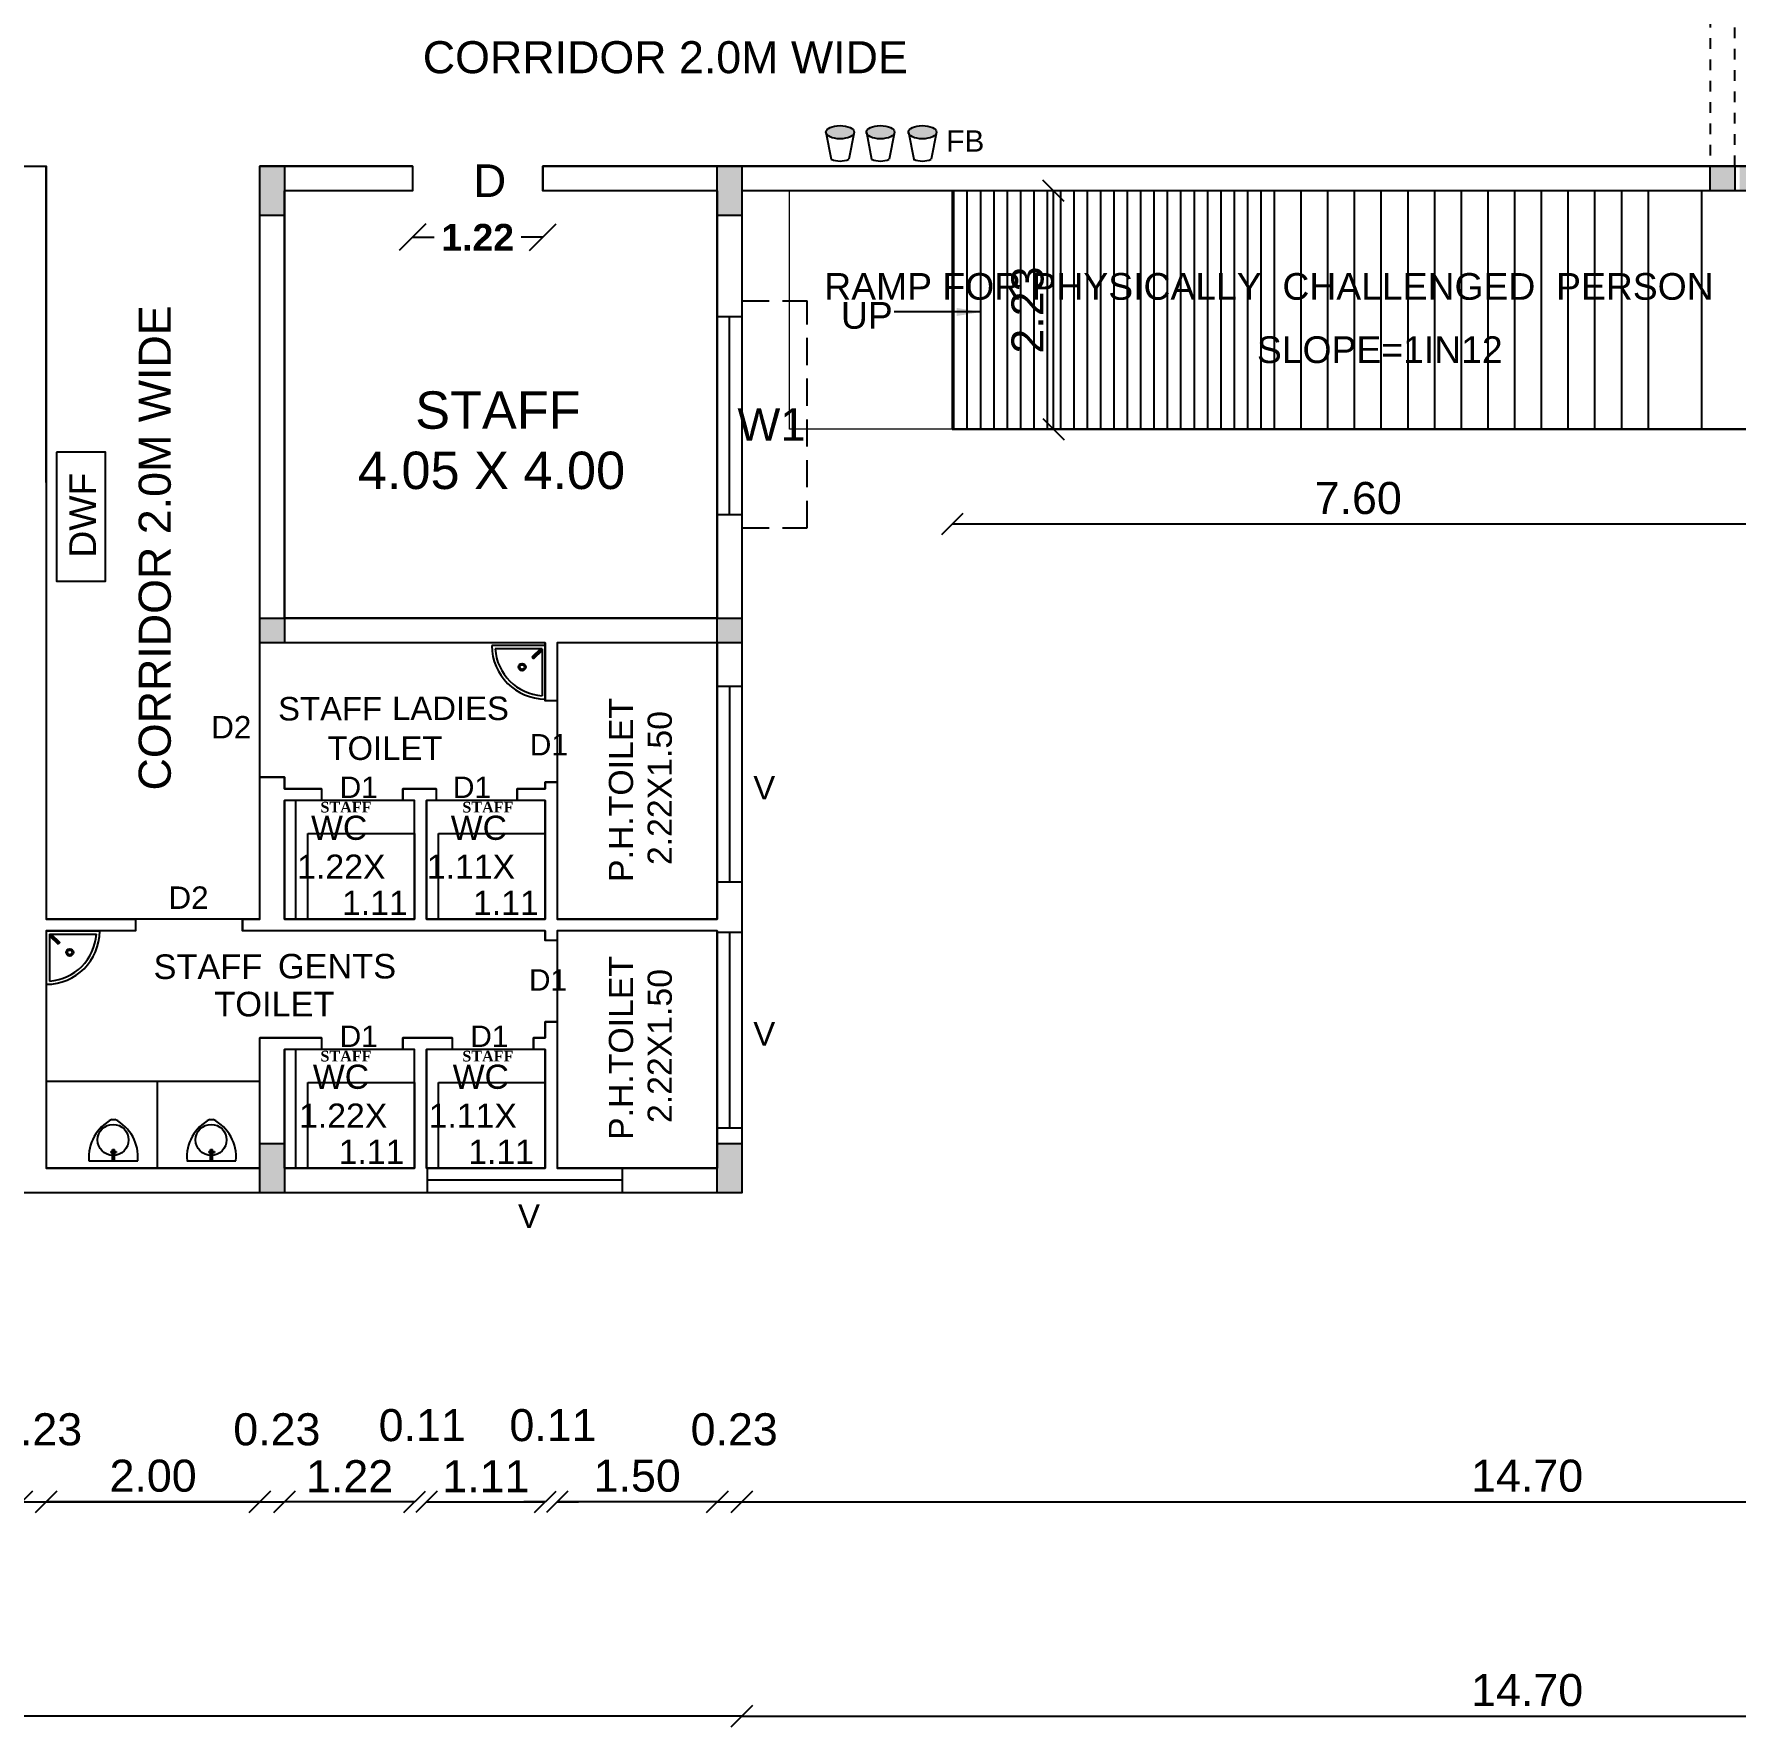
# Model space of a CAD drawing. Header units: metres. Extents: x -7227 to 737, y -45 to 4679.
# Drawn here: x 588.32 to 604.25, y -10.03 to 5.82 of the extents above; entities that cross this region are included whole.
import ezdxf

# ---------------------------------------------------------------- set-up
doc = ezdxf.new("R2010")
doc.units = ezdxf.units.M
doc.header["$LTSCALE"] = 0.2
doc.header["$MEASUREMENT"] = 0
doc.linetypes.add('DASHED2', pattern=[0.375, 0.25, -0.125])
doc.linetypes.add('HIDDEN', pattern=[9.525, 6.35, -3.175])
doc.layers.add('BLK_1_DA_RAMP_1', color=1, linetype='Continuous', lineweight=0)
doc.layers.add('line', color=7, linetype='Continuous', lineweight=25)
for name, color, linetype in [('BLK_1_FLR_0_BLT_UP_AREA', 26, 'Continuous'), ('BLK_1_FLR_0_CARPET_AREA', 10, 'Continuous'), ('BLK_1_FLR_0_DRINKING_WATER', 26, 'Continuous'), ('BLK_1_FLR_0_EXIT_WIDTH_DOOR', 1, 'Continuous'), ('BLK_1_FLR_0_SP_WC', 233, 'Continuous'), ('BLK_1_FLR_0_WASH', 1, 'Continuous'), ('BLK_1_FLR_0_WATER_CLOSET', 213, 'Continuous'), ('TOILET_VENTILATION', 6, 'Continuous')]:
    doc.layers.add(name, color=color, linetype=linetype)
doc.styles.add('ld', font='arial.ttf', dxfattribs={"height": 0.3})
doc.styles.get("Standard").update_dxf_attribs({"font": 'arial.ttf', "height": 0.3})
doc.styles.add('style 1', font='arialbd.ttf', dxfattribs={"height": 0.25})
doc.styles.add('style2', font='arial.ttf', dxfattribs={"height": 60})
doc.styles.add('style3', font='timesbd.ttf', dxfattribs={"height": 0.5})
doc.dimstyles.new('11', dxfattribs={"dimtxt": 0.25, "dimasz": 0.25, "dimexe": 0.18, "dimexo": 0.0625, "dimgap": 0.09, "dimtad": 0, "dimzin": 0, "dimdsep": 46, "dimtxsty": 'style 1', "dimblk": 'OBLIQUE', "dimcen": 0, "dimse1": 1, "dimse2": 1, "dimadec": 0, "dimazin": 0, "dimtfac": 1, "dimtdec": 4, "dimtofl": 0, "dimtmove": 0, "dimatfit": 3, "dimfxl": 0, "dimtolj": 1, "dimtzin": 0, "dimarcsym": 0})
doc.dimstyles.new('DCR', dxfattribs={"dimtxt": 0.3, "dimasz": 0.2, "dimexe": 0.025, "dimexo": 0, "dimgap": 0.09, "dimtad": 1, "dimzin": 0, "dimdsep": 46, "dimtxsty": 'Standard', "dimblk": 'OBLIQUE', "dimcen": 0.09, "dimadec": 0, "dimazin": 0, "dimtfac": 1, "dimtofl": 0, "dimtmove": 0, "dimatfit": 3, "dimfxl": 0, "dimtolj": 1, "dimtzin": 0, "dimarcsym": 0})
doc.dimstyles.get("Standard").update_dxf_attribs({"dimtxt": 0.3, "dimasz": 0.18, "dimexe": 0.18, "dimexo": 0.0625, "dimgap": 0.1, "dimtad": 0, "dimzin": 0, "dimdsep": 46, "dimtxsty": 'ld', "dimcen": 0.09, "dimse1": 1, "dimse2": 1, "dimclrd": 256, "dimclrt": 256, "dimadec": 0, "dimazin": 0, "dimtfac": 1, "dimtofl": 0, "dimtmove": 0, "dimatfit": 3, "dimfxl": 0, "dimtolj": 1, "dimtzin": 0, "dimlwd": -1, "dimarcsym": 0})

# ---------------------------------------------------------------- blocks, each defined once
blk = doc.blocks.new('_OBLIQUE')
at = {"layer": 'line', "color": 0, "linetype": 'ByBlock', "lineweight": -2}
blk.add_line((-0.5, -0.5), (0.5, 0.5), dxfattribs=at)
blk = doc.blocks.new('*D218')
at = {"color": 0, "lineweight": -2}
blk.add_line((594.946, -9.926), (577.616, -9.926), dxfattribs=at)
at = {"layer": 'Defpoints', "color": 0}
for p in [(577.616, -5.027), (594.946, -5.027), (577.616, -9.926)]:
    blk.add_point(p, dxfattribs=at)
at = {"color": 0, "lineweight": -2, "xscale": 0.2, "yscale": 0.2, "zscale": 0.2, "rotation": 180}
blk.add_blockref('_OBLIQUE', (577.616, -9.926), dxfattribs=at)
at = {"color": 0, "lineweight": -2, "xscale": 0.2, "yscale": 0.2, "zscale": 0.2}
blk.add_blockref('_OBLIQUE', (594.946, -9.926), dxfattribs=at)
at = {"color": 0, "insert": (586.281, -9.683), "char_height": 0.3, "attachment_point": 5}
blk.add_mtext('\\A1;17.33', dxfattribs=at)
blk = doc.blocks.new('*D121')
at = {"color": 0, "lineweight": -2}
blk.add_line((594.946, -9.926), (609.646, -9.926), dxfattribs=at)
at = {"layer": 'Defpoints', "color": 0}
for p in [(594.946, -5.027), (609.646, -5.027), (609.646, -9.926)]:
    blk.add_point(p, dxfattribs=at)
at = {"color": 0, "lineweight": -2, "xscale": 0.2, "yscale": 0.2, "zscale": 0.2, "rotation": 180}
blk.add_blockref('_OBLIQUE', (594.946, -9.926), dxfattribs=at)
at = {"color": 0, "lineweight": -2, "xscale": 0.2, "yscale": 0.2, "zscale": 0.2}
blk.add_blockref('_OBLIQUE', (609.646, -9.926), dxfattribs=at)
at = {"color": 0, "insert": (602.296, -9.683), "char_height": 0.3, "attachment_point": 5}
blk.add_mtext('\\A1;14.70', dxfattribs=at)
blk = doc.blocks.new('*D225')
at = {"color": 0, "lineweight": -2}
blk.add_line((588.435, -7.921), (590.435, -7.921), dxfattribs=at)
at = {"layer": 'Defpoints', "color": 0}
for p in [(588.435, -5.027), (590.435, -5.027), (590.435, -7.921)]:
    blk.add_point(p, dxfattribs=at)
at = {"color": 0, "lineweight": -2, "xscale": 0.2, "yscale": 0.2, "zscale": 0.2, "rotation": 180}
blk.add_blockref('_OBLIQUE', (588.435, -7.921), dxfattribs=at)
at = {"color": 0, "lineweight": -2, "xscale": 0.2, "yscale": 0.2, "zscale": 0.2}
blk.add_blockref('_OBLIQUE', (590.435, -7.921), dxfattribs=at)
at = {"color": 0, "insert": (589.435, -7.677), "char_height": 0.3, "attachment_point": 5}
blk.add_mtext('\\A1;2.00', dxfattribs=at)
blk = doc.blocks.new('*D145')
at = {"color": 0, "lineweight": -2}
blk.add_line((594.946, -7.921), (609.646, -7.921), dxfattribs=at)
at = {"layer": 'Defpoints', "color": 0}
for p in [(594.946, -5.027), (609.646, -5.027), (609.646, -7.921)]:
    blk.add_point(p, dxfattribs=at)
at = {"color": 0, "lineweight": -2, "xscale": 0.2, "yscale": 0.2, "zscale": 0.2, "rotation": 180}
blk.add_blockref('_OBLIQUE', (594.946, -7.921), dxfattribs=at)
at = {"color": 0, "lineweight": -2, "xscale": 0.2, "yscale": 0.2, "zscale": 0.2}
blk.add_blockref('_OBLIQUE', (609.646, -7.921), dxfattribs=at)
at = {"color": 0, "insert": (602.296, -7.677), "char_height": 0.3, "attachment_point": 5}
blk.add_mtext('\\A1;14.70', dxfattribs=at)
blk = doc.blocks.new('*D150')
at = {"color": 0, "lineweight": -2}
blk.add_line((588.205, -7.921), (588.435, -7.921), dxfattribs=at)
at = {"layer": 'Defpoints', "color": 0}
for p in [(588.205, -4.797), (588.435, -4.797), (588.435, -7.921)]:
    blk.add_point(p, dxfattribs=at)
at = {"color": 0, "lineweight": -2, "xscale": 0.2, "yscale": 0.2, "zscale": 0.2, "rotation": 180}
blk.add_blockref('_OBLIQUE', (588.205, -7.921), dxfattribs=at)
at = {"color": 0, "lineweight": -2, "xscale": 0.2, "yscale": 0.2, "zscale": 0.2}
blk.add_blockref('_OBLIQUE', (588.435, -7.921), dxfattribs=at)
at = {"color": 0, "insert": (588.363, -7.243), "char_height": 0.3, "attachment_point": 5}
blk.add_mtext('\\A1;0.23', dxfattribs=at)
blk = doc.blocks.new('*D151')
at = {"color": 0, "lineweight": -2}
blk.add_line((590.435, -7.921), (590.665, -7.921), dxfattribs=at)
at = {"layer": 'Defpoints', "color": 0}
for p in [(590.435, -4.797), (590.665, -4.797), (590.665, -7.921)]:
    blk.add_point(p, dxfattribs=at)
at = {"color": 0, "lineweight": -2, "xscale": 0.2, "yscale": 0.2, "zscale": 0.2, "rotation": 180}
blk.add_blockref('_OBLIQUE', (590.435, -7.921), dxfattribs=at)
at = {"color": 0, "lineweight": -2, "xscale": 0.2, "yscale": 0.2, "zscale": 0.2}
blk.add_blockref('_OBLIQUE', (590.665, -7.921), dxfattribs=at)
at = {"color": 0, "insert": (590.593, -7.243), "char_height": 0.3, "attachment_point": 5}
blk.add_mtext('\\A1;0.23', dxfattribs=at)
blk = doc.blocks.new('*D152')
at = {"color": 0, "lineweight": -2}
blk.add_line((594.716, -7.921), (594.946, -7.921), dxfattribs=at)
at = {"layer": 'Defpoints', "color": 0}
for p in [(594.716, -4.797), (594.946, -4.797), (594.946, -7.921)]:
    blk.add_point(p, dxfattribs=at)
at = {"color": 0, "lineweight": -2, "xscale": 0.2, "yscale": 0.2, "zscale": 0.2, "rotation": 180}
blk.add_blockref('_OBLIQUE', (594.716, -7.921), dxfattribs=at)
at = {"color": 0, "lineweight": -2, "xscale": 0.2, "yscale": 0.2, "zscale": 0.2}
blk.add_blockref('_OBLIQUE', (594.946, -7.921), dxfattribs=at)
at = {"color": 0, "insert": (594.874, -7.243), "char_height": 0.3, "attachment_point": 5}
blk.add_mtext('\\A1;0.23', dxfattribs=at)
blk = doc.blocks.new('*D163')
at = {"color": 0, "lineweight": -2}
blk.add_line((591.993, -7.921), (593.106, -7.921), dxfattribs=at)
at = {"layer": 'Defpoints', "color": 0}
for p in [(591.993, -4.797), (593.106, -4.797), (593.106, -7.921)]:
    blk.add_point(p, dxfattribs=at)
at = {"color": 0, "lineweight": -2, "xscale": 0.2, "yscale": 0.2, "zscale": 0.2, "rotation": 180}
blk.add_blockref('_OBLIQUE', (591.993, -7.921), dxfattribs=at)
at = {"color": 0, "lineweight": -2, "xscale": 0.2, "yscale": 0.2, "zscale": 0.2}
blk.add_blockref('_OBLIQUE', (593.106, -7.921), dxfattribs=at)
at = {"color": 0, "insert": (592.55, -7.68), "char_height": 0.3, "attachment_point": 5}
blk.add_mtext('\\A1;1.11', dxfattribs=at)
blk = doc.blocks.new('*D176')
at = {"color": 0, "lineweight": -2}
blk.add_line((590.435, -7.921), (588.435, -7.921), dxfattribs=at)
at = {"layer": 'Defpoints', "color": 0}
for p in [(588.435, -4.797), (590.435, -4.797), (588.435, -7.921)]:
    blk.add_point(p, dxfattribs=at)
at = {"color": 0, "lineweight": -2, "xscale": 0.2, "yscale": 0.2, "zscale": 0.2, "rotation": 180}
blk.add_blockref('_OBLIQUE', (588.435, -7.921), dxfattribs=at)
at = {"color": 0, "lineweight": -2, "xscale": 0.2, "yscale": 0.2, "zscale": 0.2}
blk.add_blockref('_OBLIQUE', (590.435, -7.921), dxfattribs=at)
at = {"color": 0, "insert": (589.435, -7.677), "char_height": 0.3, "attachment_point": 5}
blk.add_mtext('\\A1;2.00', dxfattribs=at)
blk = doc.blocks.new('*D177')
at = {"color": 0, "lineweight": -2}
for p, q in [((593.106, -7.921), (592.906, -7.921)), ((593.216, -7.921), (593.416, -7.921))]:
    blk.add_line(p, q, dxfattribs=at)
at = {"layer": 'Defpoints', "color": 0}
for p in [(593.106, -7.921), (593.106, -9.546), (593.216, -9.546)]:
    blk.add_point(p, dxfattribs=at)
at = {"color": 0, "lineweight": -2, "xscale": 0.2, "yscale": 0.2, "zscale": 0.2}
blk.add_blockref('_OBLIQUE', (593.106, -7.921), dxfattribs=at)
at = {"color": 0, "lineweight": -2, "xscale": 0.2, "yscale": 0.2, "zscale": 0.2, "rotation": 180}
blk.add_blockref('_OBLIQUE', (593.216, -7.921), dxfattribs=at)
at = {"color": 0, "insert": (593.178, -7.204), "char_height": 0.3, "attachment_point": 5}
blk.add_mtext('\\A1;0.11', dxfattribs=at)
blk = doc.blocks.new('*D181')
at = {"color": 0, "lineweight": -2}
blk.add_line((597.864, 2.118), (597.864, 4.348), dxfattribs=at)
at = {"layer": 'Defpoints', "color": 0}
for p in [(596.915, 4.348), (597.864, 4.348), (596.915, 2.118)]:
    blk.add_point(p, dxfattribs=at)
at = {"color": 0, "lineweight": -2, "xscale": 0.2, "yscale": 0.2, "zscale": 0.2}
for p, rotation in [((597.864, 4.348), 90), ((597.864, 2.118), 270)]:
    blk.add_blockref('_OBLIQUE', p, dxfattribs=dict(at, rotation=rotation))
at = {"color": 0, "insert": (597.621, 3.233), "char_height": 0.3, "attachment_point": 5, "rotation": 90}
blk.add_mtext('\\A1;2.23', dxfattribs=at)
blk = doc.blocks.new('*D182')
at = {"color": 0, "lineweight": -2}
blk.add_line((604.515, 1.229), (596.915, 1.229), dxfattribs=at)
at = {"layer": 'Defpoints', "color": 0}
for p in [(596.915, 2.118), (604.515, 2.118), (596.915, 1.229)]:
    blk.add_point(p, dxfattribs=at)
at = {"color": 0, "lineweight": -2, "xscale": 0.2, "yscale": 0.2, "zscale": 0.2, "rotation": 180}
blk.add_blockref('_OBLIQUE', (596.915, 1.229), dxfattribs=at)
at = {"color": 0, "lineweight": -2, "xscale": 0.2, "yscale": 0.2, "zscale": 0.2}
blk.add_blockref('_OBLIQUE', (604.515, 1.229), dxfattribs=at)
at = {"color": 0, "insert": (600.715, 1.472), "char_height": 0.3, "attachment_point": 5}
blk.add_mtext('\\A1;7.60', dxfattribs=at)
blk = doc.blocks.new('*D184')
at = {"color": 0, "lineweight": -2}
blk.add_line((594.716, -7.921), (593.216, -7.921), dxfattribs=at)
at = {"layer": 'Defpoints', "color": 0}
for p in [(593.216, -4.797), (594.716, -4.797), (593.216, -7.921)]:
    blk.add_point(p, dxfattribs=at)
at = {"color": 0, "lineweight": -2, "xscale": 0.2, "yscale": 0.2, "zscale": 0.2, "rotation": 180}
blk.add_blockref('_OBLIQUE', (593.216, -7.921), dxfattribs=at)
at = {"color": 0, "lineweight": -2, "xscale": 0.2, "yscale": 0.2, "zscale": 0.2}
blk.add_blockref('_OBLIQUE', (594.716, -7.921), dxfattribs=at)
at = {"color": 0, "insert": (593.966, -7.677), "char_height": 0.3, "attachment_point": 5}
blk.add_mtext('\\A1;1.50', dxfattribs=at)
blk = doc.blocks.new('*D185')
at = {"color": 0, "lineweight": -2}
blk.add_line((591.883, -7.921), (590.665, -7.921), dxfattribs=at)
at = {"layer": 'Defpoints', "color": 0}
for p in [(590.665, -4.797), (591.883, -4.797), (590.665, -7.921)]:
    blk.add_point(p, dxfattribs=at)
at = {"color": 0, "lineweight": -2, "xscale": 0.2, "yscale": 0.2, "zscale": 0.2, "rotation": 180}
blk.add_blockref('_OBLIQUE', (590.665, -7.921), dxfattribs=at)
at = {"color": 0, "lineweight": -2, "xscale": 0.2, "yscale": 0.2, "zscale": 0.2}
blk.add_blockref('_OBLIQUE', (591.883, -7.921), dxfattribs=at)
at = {"color": 0, "insert": (591.274, -7.68), "char_height": 0.3, "attachment_point": 5}
blk.add_mtext('\\A1;1.22', dxfattribs=at)
blk = doc.blocks.new('*D61')
at = {"color": 0, "lineweight": -2}
for p, q in [((591.883, -7.921), (591.683, -7.921)), ((591.993, -7.921), (592.193, -7.921))]:
    blk.add_line(p, q, dxfattribs=at)
at = {"layer": 'Defpoints', "color": 0}
for p in [(591.883, -7.921), (591.883, -9.546), (591.993, -9.546)]:
    blk.add_point(p, dxfattribs=at)
at = {"color": 0, "lineweight": -2, "xscale": 0.2, "yscale": 0.2, "zscale": 0.2}
blk.add_blockref('_OBLIQUE', (591.883, -7.921), dxfattribs=at)
at = {"color": 0, "lineweight": -2, "xscale": 0.2, "yscale": 0.2, "zscale": 0.2, "rotation": 180}
blk.add_blockref('_OBLIQUE', (591.993, -7.921), dxfattribs=at)
at = {"color": 0, "insert": (591.954, -7.204), "char_height": 0.3, "attachment_point": 5}
blk.add_mtext('\\A1;0.11', dxfattribs=at)
blk = doc.blocks.new('*D313')
at = {"layer": 'BLK_1_FLR_0_EXIT_WIDTH_DOOR', "color": 2, "lineweight": -2}
for p, q in [((591.863, 3.914), (592.066, 3.914)), ((593.083, 3.914), (592.881, 3.914))]:
    blk.add_line(p, q, dxfattribs=at)
at = {"layer": 'Defpoints', "color": 0}
for p in [(591.863, 4.348), (593.083, 4.348), (593.083, 3.914)]:
    blk.add_point(p, dxfattribs=at)
at = {"layer": 'BLK_1_FLR_0_EXIT_WIDTH_DOOR', "color": 2, "lineweight": -2, "xscale": 0.25, "yscale": 0.25, "zscale": 0.25, "rotation": 180}
blk.add_blockref('_OBLIQUE', (591.863, 3.914), dxfattribs=at)
at = {"layer": 'BLK_1_FLR_0_EXIT_WIDTH_DOOR', "color": 2, "lineweight": -2, "xscale": 0.25, "yscale": 0.25, "zscale": 0.25}
blk.add_blockref('_OBLIQUE', (593.083, 3.914), dxfattribs=at)
at = {"layer": 'BLK_1_FLR_0_EXIT_WIDTH_DOOR', "color": 2, "lineweight": 20, "insert": (592.473, 3.914), "char_height": 0.25, "attachment_point": 5, "style": 'style 1'}
blk.add_mtext('\\A1;1.22', dxfattribs=at)

msp = doc.modelspace()

# ---------------------------------------------------------------- hatches: boundary and pattern name
h = msp.add_hatch(color=256)
h.dxf.hatch_style = 1
h.paths.add_polyline_path([(577.846, 14.665), (577.616, 14.665), (577.616, 14.205), (577.846, 14.205)])
h.paths.add_polyline_path([(585.576, 14.665), (585.346, 14.665), (585.346, 14.205), (585.576, 14.205)])
h.paths.add_polyline_path([(577.846, 7.038), (577.616, 7.038), (577.616, 6.578), (577.846, 6.578)])
h.paths.add_polyline_path([(585.346, 6.578), (585.576, 6.578), (585.576, 7.038), (585.346, 7.038)])
h.paths.add_polyline_path([(594.716, 14.205), (594.946, 14.205), (594.946, 14.665), (594.716, 14.665)])
h.paths.add_polyline_path([(594.946, 7.038), (594.716, 7.038), (594.716, 6.578), (594.946, 6.578)])
h.paths.add_polyline_path([(604.24, 14.665), (604.01, 14.665), (604.01, 14.205), (604.24, 14.205)])
h.paths.add_polyline_path([(604.515, 14.665), (604.285, 14.665), (604.285, 14.205), (604.515, 14.205)])
h.paths.add_polyline_path([(604.285, 6.578), (604.515, 6.578), (604.515, 7.038), (604.285, 7.038)])
h.paths.add_polyline_path([(604.01, 6.578), (604.24, 6.578), (604.24, 7.038), (604.01, 7.038)])
h.paths.add_polyline_path([(609.876, 14.665), (609.646, 14.665), (609.646, 14.205), (609.876, 14.205)])
h.paths.add_polyline_path([(609.876, 7.038), (609.646, 7.038), (609.646, 6.578), (609.876, 6.578)])
h.paths.add_polyline_path([(614.491, 7.038), (614.261, 7.038), (614.261, 6.578), (614.491, 6.578)])
h.paths.add_polyline_path([(614.491, 14.665), (614.261, 14.665), (614.261, 14.205), (614.491, 14.205)])
h.paths.add_polyline_path([(618.876, 14.205), (619.106, 14.205), (619.106, 14.665), (618.876, 14.665)])
h.paths.add_polyline_path([(618.876, 6.578), (619.106, 6.578), (619.106, 7.038), (618.876, 7.038)])
h.paths.add_polyline_path([(628.106, 6.578), (628.336, 6.578), (628.336, 7.038), (628.106, 7.038)])
h.paths.add_polyline_path([(623.491, 6.578), (623.721, 6.578), (623.721, 7.038), (623.491, 7.038)])
h.paths.add_polyline_path([(628.336, 14.665), (628.106, 14.665), (628.106, 14.205), (628.336, 14.205)])
h.paths.add_polyline_path([(623.721, 14.665), (623.491, 14.665), (623.491, 14.205), (623.721, 14.205)])
h.paths.add_polyline_path([(628.106, 4.118), (628.336, 4.118), (628.336, 4.578), (628.106, 4.578)])
h.paths.add_polyline_path([(619.106, -4.567), (618.876, -4.567), (618.876, -5.027), (619.106, -5.027)])
h.paths.add_polyline_path([(619.106, 4.578), (618.876, 4.578), (618.876, 4.118), (619.106, 4.118)])
h.paths.add_polyline_path([(609.876, 4.578), (609.646, 4.578), (609.646, 4.118), (609.876, 4.118)])
h.paths.add_polyline_path([(609.876, -4.567), (609.646, -4.567), (609.646, -5.027), (609.876, -5.027)])
h.paths.add_polyline_path([(594.716, 4.118), (594.946, 4.118), (594.946, 4.578), (594.716, 4.578)])
h.paths.add_polyline_path([(594.716, -5.027), (594.946, -5.027), (594.946, -4.567), (594.716, -4.567)])
h.paths.add_polyline_path([(585.576, -4.567), (585.346, -4.567), (585.346, -5.027), (585.576, -5.027)])
h.paths.add_polyline_path([(585.346, 4.118), (585.576, 4.118), (585.576, 4.578), (585.346, 4.578)])
h.paths.add_polyline_path([(577.846, 4.578), (577.616, 4.578), (577.616, 4.118), (577.846, 4.118)])
h.paths.add_polyline_path([(577.846, -4.567), (577.616, -4.567), (577.616, -5.027), (577.846, -5.027)])
at = {"ltscale": 0.04}
h = msp.add_hatch(color=256, dxfattribs=at)
h.dxf.hatch_style = 1
edge = h.paths.add_edge_path()
edge.add_ellipse((595.865, 4.897), major_axis=(0.132, 0), ratio=0.469596, start_angle=0, end_angle=180)
edge.add_line((595.733, 4.897), (595.736, 4.886))
edge.add_ellipse((595.865, 4.897), major_axis=(0.132, 0), ratio=0.469596, start_angle=190.3873, end_angle=349.6127)
edge.add_line((595.995, 4.886), (595.997, 4.897))
edge = h.paths.add_edge_path()
edge.add_ellipse((596.243, 4.897), major_axis=(0.132, 0), ratio=0.469596, start_angle=0, end_angle=180)
edge.add_line((596.111, 4.897), (596.113, 4.886))
edge.add_ellipse((596.243, 4.897), major_axis=(0.132, 0), ratio=0.469596, start_angle=190.3873, end_angle=349.6127)
edge.add_line((596.373, 4.886), (596.375, 4.897))
edge = h.paths.add_edge_path()
edge.add_ellipse((596.636, 4.897), major_axis=(0.132, 0), ratio=0.469596, start_angle=0, end_angle=180)
edge.add_line((596.505, 4.897), (596.507, 4.886))
edge.add_ellipse((596.636, 4.897), major_axis=(0.132, 0), ratio=0.469596, start_angle=190.3873, end_angle=349.6127)
edge.add_line((596.766, 4.886), (596.768, 4.897))
h = msp.add_hatch(color=256)
h.dxf.hatch_style = 1
h.paths.add_polyline_path([(590.665, 4.578), (590.435, 4.578), (590.435, 4.118), (590.665, 4.118)])
h.paths.add_polyline_path([(590.665, -4.567), (590.435, -4.567), (590.435, -5.027), (590.665, -5.027)])
h = msp.add_hatch(color=256)
h.dxf.hatch_style = 1
h.paths.add_polyline_path([(604.515, 4.348), (604.515, 4.578), (604.285, 4.578), (604.285, 4.348)])
h.paths.add_polyline_path([(604.01, 4.348), (604.24, 4.348), (604.24, 4.578), (604.01, 4.578)])
h = msp.add_hatch(color=256)
h.dxf.hatch_style = 1
h.paths.add_polyline_path([(594.946, 0.348), (594.716, 0.348), (594.716, 0.118), (594.946, 0.118)])
h.paths.add_polyline_path([(590.665, 0.348), (590.435, 0.348), (590.435, 0.118), (590.665, 0.118)])
h = msp.add_hatch(color=256)
h.dxf.hatch_style = 1
h.paths.add_polyline_path([(593.076, 0.047), (593.076, 0.063), (593.06, 0.063), (592.979, -0.015), (592.995, -0.031)])
h = msp.add_hatch(color=256)
h.dxf.hatch_style = 1
h.paths.add_polyline_path([(588.465, -2.623), (588.465, -2.607), (588.482, -2.607), (588.562, -2.685), (588.547, -2.701)])
h = msp.add_hatch(color=256)
h.dxf.hatch_style = 1
h.paths.add_polyline_path([(589.072, -4.651), (589.09, -4.651), (589.09, -4.641), (589.072, -4.641), (589.072, -4.624), (589.055, -4.624), (589.055, -4.641), (589.038, -4.641), (589.038, -4.651), (589.055, -4.651), (589.055, -4.678, 0.029301), (589.072, -4.677)])
h.paths.add_polyline_path([(589.072, -4.677, -0.029301), (589.055, -4.678), (589.055, -4.728), (589.072, -4.728)])
h = msp.add_hatch(color=256)
h.dxf.hatch_style = 1
h.paths.add_polyline_path([(589.99, -4.651), (590.008, -4.651), (590.008, -4.641), (589.99, -4.641), (589.99, -4.624), (589.973, -4.624), (589.973, -4.641), (589.956, -4.641), (589.956, -4.651), (589.973, -4.651), (589.973, -4.678, 0.029301), (589.99, -4.677)])
h.paths.add_polyline_path([(589.99, -4.677, -0.029301), (589.973, -4.678), (589.973, -4.728), (589.99, -4.728)])

# ---------------------------------------------------------------- linework, layer by layer
at = {"linetype": 'DASHED2'}
for p, q in [((604.01, 6.578), (604.01, 4.578)), ((604.24, 4.578), (604.24, 6.578))]:
    msp.add_line(p, q, dxfattribs=at)
for p, q in [((595.733, 4.897), (595.782, 4.644)), ((595.997, 4.897), (595.948, 4.644)), ((596.111, 4.897), (596.16, 4.644)), ((596.375, 4.897), (596.326, 4.644)), ((596.505, 4.897), (596.554, 4.644)), ((596.768, 4.897), (596.719, 4.644)), ((587.455, 4.578), (588.435, 4.578)), ((588.435, 1.618), (588.435, 4.578)), ((591.863, 4.578), (590.435, 4.578)), ((590.435, -2.467), (590.435, 4.578)), ((591.863, 4.578), (591.863, 4.348)), ((609.969, 4.578), (593.083, 4.578)), ((593.083, 4.578), (593.083, 4.348)), ((591.863, 4.348), (590.665, 4.348)), ((590.665, 0.348), (590.665, 4.348)), ((594.716, 4.348), (593.083, 4.348)), ((594.716, 4.348), (594.716, 0.348)), ((604.235, 4.348), (594.946, 4.348)), ((594.946, 4.348), (594.946, -5.027)), ((596.915, 4.348), (596.915, 2.118)), ((594.946, 3.169), (594.716, 3.169)), ((594.831, 1.315), (594.831, 3.169)), ((604.515, 2.118), (596.915, 2.118)), ((588.435, 1.618), (588.435, -2.467)), ((594.946, 1.315), (594.716, 1.315)), ((594.716, 0.348), (590.665, 0.348)), ((593.106, 0.118), (590.435, 0.118)), ((593.106, 0.093), (592.606, 0.093)), ((593.076, 0.063), (592.637, 0.063)), ((593.06, 0.063), (592.979, -0.015)), ((593.076, 0.047), (592.995, -0.031)), ((593.076, 0.063), (593.076, -0.376)), ((593.106, 0.118), (593.106, -0.425)), ((593.106, 0.093), (593.106, -0.407)), ((594.716, 0.118), (593.216, 0.118)), ((593.216, 0.118), (593.216, -2.467)), ((594.716, 0.118), (594.716, -2.467)), ((592.979, -0.015), (592.995, -0.031)), ((594.946, -0.29), (594.716, -0.29)), ((594.831, -0.29), (594.831, -2.12)), ((593.216, -0.425), (593.106, -0.425)), ((590.665, -1.137), (590.435, -1.137)), ((590.665, -1.247), (590.665, -1.137)), ((591.011, -1.247), (590.665, -1.247)), ((591.011, -1.247), (591.011, -1.357)), ((592.084, -1.247), (591.771, -1.247)), ((591.771, -1.247), (591.771, -1.357)), ((592.084, -1.247), (592.084, -1.357)), ((593.106, -1.247), (592.844, -1.247)), ((592.844, -1.247), (592.844, -1.357)), ((593.106, -1.185), (593.106, -1.247)), ((593.216, -1.185), (593.106, -1.185)), ((590.665, -2.467), (590.665, -1.357)), ((591.883, -1.357), (590.665, -1.357)), ((591.883, -2.467), (591.883, -1.357)), ((593.106, -1.357), (591.993, -1.357)), ((591.993, -2.467), (591.993, -1.357)), ((593.106, -1.357), (593.106, -2.467)), ((594.946, -2.12), (594.716, -2.12)), ((590.435, -2.467), (588.435, -2.467)), ((589.27, -2.467), (589.27, -2.577)), ((590.27, -2.467), (590.27, -2.577)), ((591.883, -2.467), (590.665, -2.467)), ((593.106, -2.467), (591.993, -2.467)), ((593.106, -2.467), (591.993, -2.467)), ((594.716, -2.467), (593.216, -2.467)), ((589.27, -2.577), (588.435, -2.577)), ((588.435, -2.577), (588.435, -4.797)), ((588.435, -2.577), (588.935, -2.577)), ((588.435, -2.577), (588.435, -3.077)), ((588.465, -2.607), (588.904, -2.607)), ((588.465, -2.607), (588.465, -3.046)), ((588.465, -2.623), (588.547, -2.701)), ((588.482, -2.607), (588.562, -2.685)), ((588.562, -2.685), (588.547, -2.701)), ((593.106, -2.577), (590.27, -2.577)), ((593.106, -2.577), (593.106, -2.667)), ((593.216, -2.667), (593.106, -2.667)), ((594.716, -2.577), (593.216, -2.577)), ((593.216, -2.577), (593.216, -4.797)), ((594.716, -2.577), (594.716, -4.797)), ((594.946, -2.592), (594.716, -2.592)), ((594.831, -2.592), (594.831, -4.422)), ((593.106, -3.427), (593.106, -3.577)), ((593.216, -3.427), (593.106, -3.427)), ((590.435, -5.027), (590.435, -3.577)), ((590.665, -3.577), (590.435, -3.577)), ((591.011, -3.577), (590.665, -3.577)), ((591.011, -3.577), (591.011, -3.687)), ((592.235, -3.577), (591.771, -3.577)), ((591.771, -3.577), (591.771, -3.687)), ((592.235, -3.577), (592.235, -3.687)), ((593.106, -3.577), (592.995, -3.577)), ((592.995, -3.577), (592.995, -3.687)), ((590.665, -4.797), (590.665, -3.687)), ((591.883, -3.687), (590.665, -3.687)), ((591.883, -4.797), (591.883, -3.687)), ((591.993, -4.797), (591.993, -3.687)), ((592.106, -3.687), (591.993, -3.687)), ((593.106, -3.687), (592.106, -3.687)), ((593.106, -3.687), (593.106, -4.797)), ((588.435, -3.984), (590.435, -3.984)), ((589.474, -3.984), (589.474, -4.797)), ((589.048, -4.341), (589.078, -4.341)), ((589.966, -4.341), (589.996, -4.341)), ((594.946, -4.422), (594.716, -4.422)), ((588.834, -4.728), (589.292, -4.728)), ((589.038, -4.641), (589.055, -4.641)), ((589.038, -4.641), (589.038, -4.651)), ((589.038, -4.651), (589.055, -4.651)), ((589.055, -4.641), (589.055, -4.624)), ((589.055, -4.624), (589.072, -4.624)), ((589.055, -4.728), (589.055, -4.651)), ((589.072, -4.641), (589.072, -4.624)), ((589.072, -4.641), (589.09, -4.641)), ((589.072, -4.728), (589.072, -4.651)), ((589.072, -4.651), (589.09, -4.651)), ((589.09, -4.641), (589.09, -4.651)), ((589.752, -4.728), (590.21, -4.728)), ((589.956, -4.641), (589.973, -4.641)), ((589.956, -4.641), (589.956, -4.651)), ((589.956, -4.651), (589.973, -4.651)), ((589.973, -4.641), (589.973, -4.624)), ((589.973, -4.624), (589.99, -4.624)), ((589.973, -4.728), (589.973, -4.651)), ((589.99, -4.641), (589.99, -4.624)), ((589.99, -4.641), (590.008, -4.641)), ((589.99, -4.728), (589.99, -4.651)), ((589.99, -4.651), (590.008, -4.651)), ((590.008, -4.641), (590.008, -4.651)), ((590.435, -4.797), (588.435, -4.797)), ((591.883, -4.797), (590.665, -4.797)), ((593.106, -4.797), (591.993, -4.797)), ((592.003, -5.027), (592.003, -4.797)), ((593.828, -4.91), (592.003, -4.91)), ((594.716, -4.797), (593.216, -4.797)), ((593.828, -5.025), (593.828, -4.795)), ((594.946, -5.027), (577.616, -5.027))]:
    msp.add_line(p, q)
at = {"linetype": 'Continuous'}
for p, q in [((596.931, 2.118), (596.931, 4.348)), ((597.056, 2.118), (597.056, 4.348)), ((597.181, 2.118), (597.181, 4.348)), ((597.306, 2.118), (597.306, 4.348)), ((597.431, 2.118), (597.431, 4.348)), ((597.556, 2.118), (597.556, 4.348)), ((597.681, 2.118), (597.681, 4.348)), ((597.806, 2.118), (597.806, 4.348)), ((597.931, 2.118), (597.931, 4.348)), ((598.056, 2.118), (598.056, 4.348)), ((598.181, 2.118), (598.181, 4.348)), ((598.306, 2.118), (598.306, 4.348)), ((598.431, 2.118), (598.431, 4.348)), ((598.556, 2.118), (598.556, 4.348)), ((598.681, 2.118), (598.681, 4.348)), ((598.806, 2.118), (598.806, 4.348)), ((598.931, 2.118), (598.931, 4.348)), ((599.056, 2.118), (599.056, 4.348)), ((599.181, 2.118), (599.181, 4.348)), ((599.306, 2.118), (599.306, 4.348)), ((599.431, 2.118), (599.431, 4.348)), ((599.556, 2.118), (599.556, 4.348)), ((599.681, 2.118), (599.681, 4.348)), ((599.806, 2.118), (599.806, 4.348)), ((599.931, 2.118), (599.931, 4.348)), ((600.181, 2.118), (600.181, 4.348)), ((600.431, 2.118), (600.431, 4.348)), ((600.681, 2.118), (600.681, 4.348)), ((600.931, 2.118), (600.931, 4.348)), ((601.181, 2.118), (601.181, 4.348)), ((601.431, 2.118), (601.431, 4.348)), ((601.681, 2.118), (601.681, 4.348)), ((601.931, 2.118), (601.931, 4.348)), ((602.181, 2.118), (602.181, 4.348)), ((602.431, 2.118), (602.431, 4.348)), ((602.681, 2.118), (602.681, 4.348)), ((602.931, 2.118), (602.931, 4.348)), ((603.181, 2.118), (603.181, 4.348)), ((603.431, 2.118), (603.431, 4.348)), ((603.931, 2.118), (603.931, 4.348))]:
    msp.add_line(p, q, dxfattribs=at)
at = {"linetype": 'HIDDEN', "ltscale": 0.2}
for p, q in [((594.946, 3.319), (595.556, 3.319)), ((595.556, 1.194), (595.556, 3.319)), ((594.946, 1.194), (595.556, 1.194))]:
    msp.add_line(p, q, dxfattribs=at)
for points in [[(628.336, 14.662), (628.336, -5.027), (609.646, -5.027), (609.646, 4.348), (594.946, 4.348), (594.946, -5.027), (577.616, -5.027), (577.616, 14.662), (628.336, 14.662)], [(590.665, 4.118), (590.435, 4.118), (590.435, 4.578), (590.665, 4.578)], [(594.946, 4.118), (594.716, 4.118), (594.716, 4.578), (594.946, 4.578)], [(604.24, 4.348), (604.01, 4.348), (604.01, 4.578), (604.24, 4.578)], [(596.915, 2.118), (604.515, 2.118), (604.515, 4.348), (596.915, 4.348)], [(590.665, 0.118), (590.435, 0.118), (590.435, 0.348), (590.665, 0.348)], [(594.946, 0.118), (594.716, 0.118), (594.716, 0.348), (594.946, 0.348)], [(590.665, -5.027), (590.435, -5.027), (590.435, -4.567), (590.665, -4.567)], [(594.946, -5.027), (594.716, -5.027), (594.716, -4.567), (594.946, -4.567)]]:
    msp.add_lwpolyline(points, close=True)
for centre, radius in [((592.888, -0.108), 0.0341), ((592.888, -0.108), 0.0219), ((588.654, -2.778), 0.0341), ((588.654, -2.778), 0.0219), ((589.06, -4.533), 0.145), ((589.978, -4.533), 0.145)]:
    msp.add_circle(centre, radius)
for centre, radius, start, end in [((595.865, 4.835), 0.208, 246.5459, 293.4541), ((596.243, 4.835), 0.208, 246.5459, 293.4541), ((596.636, 4.835), 0.208, 246.5459, 293.4541), ((593.106, 0.093), 0.5, 180, 270), ((593.106, 0.093), 0.5, 180, 270), ((593.106, 0.093), 0.47, 183.6597, 266.3403), ((588.435, -2.577), 0.5, 270, 0), ((588.435, -2.577), 0.5, 270, 0), ((588.435, -2.577), 0.47, 273.6597, 356.3403), ((589.23, -4.694), 0.397, 117.2464, 184.9351), ((588.896, -4.694), 0.397, 355.0649, 62.7536), ((590.148, -4.694), 0.397, 117.2464, 184.9351), ((589.815, -4.694), 0.397, 355.0649, 62.7536)]:
    msp.add_arc(centre, radius, start, end)
for centre in [(595.865, 4.897), (596.243, 4.897), (596.636, 4.897)]:
    msp.add_ellipse(centre, major_axis=(0.132, 0), ratio=0.469596)
at = {"layer": 'BLK_1_DA_RAMP_1', "color": 1}
msp.add_lwpolyline([(604.515, 2.118), (595.393, 2.118), (595.393, 4.348), (604.515, 4.348)], close=True, dxfattribs=at)
at = {"layer": 'BLK_1_FLR_0_BLT_UP_AREA', "color": 27}
msp.add_lwpolyline([(628.336, 14.662), (628.336, -5.027), (609.646, -5.027), (609.646, 4.348), (594.946, 4.348), (594.946, -5.027), (577.616, -5.027), (577.616, 14.662), (628.336, 14.662)], close=True, dxfattribs=at)
at = {"layer": 'BLK_1_FLR_0_CARPET_AREA', "color": 27}
msp.add_lwpolyline([(587.455, 4.578), (588.435, 4.578), (588.435, 1.618), (588.435, -2.467), (589.27, -2.467), (589.27, -2.577), (588.435, -2.577), (588.435, -3.077), (588.435, -4.797), (590.435, -4.797), (590.435, -4.567), (590.435, -3.577), (590.665, -3.577), (591.011, -3.577), (591.011, -3.687), (590.665, -3.687), (590.665, -4.797), (591.883, -4.797), (591.883, -3.687), (591.771, -3.687), (591.771, -3.577), (592.235, -3.577), (592.235, -3.687), (592.106, -3.687), (591.993, -3.687), (591.993, -4.797), (593.106, -4.797), (593.106, -3.687), (592.995, -3.687), (592.995, -3.577), (593.106, -3.577), (593.106, -3.427), (593.216, -3.427), (593.216, -4.797), (594.716, -4.797), (594.716, -4.567), (594.716, -2.577), (593.216, -2.577), (593.216, -2.667), (593.106, -2.667), (593.106, -2.577), (590.27, -2.577), (590.27, -2.467), (590.435, -2.467), (590.435, -1.137), (590.665, -1.137), (590.665, -1.247), (591.011, -1.247), (591.011, -1.357), (590.665, -1.357), (590.665, -2.467), (591.883, -2.467), (591.883, -1.357), (591.771, -1.357), (591.771, -1.247), (592.084, -1.247), (592.084, -1.357), (591.993, -1.357), (591.993, -2.467), (593.106, -2.467), (593.106, -1.357), (592.844, -1.357), (592.844, -1.247), (593.106, -1.247), (593.106, -1.185), (593.216, -1.185), (593.216, -2.467), (594.716, -2.467), (594.716, 0.118), (593.216, 0.118), (593.216, -0.425), (593.106, -0.425), (593.106, 0.118), (590.435, 0.118), (590.435, 0.348), (590.435, 4.578), (590.665, 4.578), (591.863, 4.578), (591.863, 4.348), (590.665, 4.348), (590.665, 4.118), (590.665, 0.348), (594.716, 0.348), (594.716, 4.348), (593.083, 4.348), (593.083, 4.578), (609.969, 4.578)], dxfattribs=at)
at = {"layer": 'BLK_1_FLR_0_DRINKING_WATER', "color": 7}
msp.add_lwpolyline([(588.53, 1.902), (588.53, 0.696), (588.99, 0.696), (588.99, 1.902)], close=True, dxfattribs=at)
at = {"layer": 'BLK_1_FLR_0_SP_WC', "color": 233}
for points in [[(593.216, -2.467), (594.716, -2.467), (594.716, 0.118), (593.216, 0.118)], [(593.216, -4.797), (594.716, -4.797), (594.716, -2.577), (593.216, -2.577)]]:
    msp.add_lwpolyline(points, close=True, dxfattribs=at)
at = {"layer": 'BLK_1_FLR_0_WASH', "color": 56}
for points in [[(590.883, -1.666), (591.883, -1.666), (591.883, -2.467), (590.883, -2.467)], [(592.106, -1.666), (593.106, -1.666), (593.106, -2.467), (592.106, -2.467)], [(590.883, -3.996), (591.883, -3.996), (591.883, -4.797), (590.883, -4.797)], [(592.106, -3.996), (593.106, -3.996), (593.106, -4.797), (592.106, -4.797)]]:
    msp.add_lwpolyline(points, close=True, dxfattribs=at)
at = {"layer": 'BLK_1_FLR_0_WASH', "color": 55}
for points in [[(590.883, -1.666), (591.883, -1.666), (591.883, -2.467), (590.883, -2.467)], [(592.106, -1.666), (593.106, -1.666), (593.106, -2.467), (592.106, -2.467)], [(590.883, -3.996), (591.883, -3.996), (591.883, -4.797), (590.883, -4.797)], [(592.106, -3.996), (593.106, -3.996), (593.106, -4.797), (592.106, -4.797)]]:
    msp.add_lwpolyline(points, close=True, dxfattribs=at)
at = {"layer": 'BLK_1_FLR_0_WASH', "color": 60}
for points in [[(590.883, -1.666), (591.883, -1.666), (591.883, -2.467), (590.883, -2.467)], [(592.106, -1.666), (593.106, -1.666), (593.106, -2.467), (592.106, -2.467)], [(590.883, -3.996), (591.883, -3.996), (591.883, -4.797), (590.883, -4.797)], [(592.106, -3.996), (593.106, -3.996), (593.106, -4.797), (592.106, -4.797)]]:
    msp.add_lwpolyline(points, close=True, dxfattribs=at)
at = {"layer": 'BLK_1_FLR_0_WATER_CLOSET', "color": 3}
for points in [[(590.665, -1.357), (590.665, -2.467), (591.883, -2.467), (591.883, -1.357)], [(591.993, -1.357), (591.993, -2.467), (593.106, -2.467), (593.106, -1.357)], [(590.665, -3.687), (590.665, -4.797), (591.883, -4.797), (591.883, -3.687)], [(591.993, -3.687), (591.993, -4.797), (593.106, -4.797), (593.106, -3.687)]]:
    msp.add_lwpolyline(points, close=True, dxfattribs=at)
at = {"layer": 'TOILET_VENTILATION'}
for points in [[(590.769, -1.357), (590.769, -2.467), (591.883, -2.467), (591.883, -1.357)], [(591.993, -1.357), (591.993, -2.467), (593.106, -2.467), (593.106, -1.357)], [(590.769, -3.687), (590.769, -4.797), (591.883, -4.797), (591.883, -3.687)], [(591.993, -3.687), (591.993, -4.797), (593.106, -4.797), (593.106, -3.687)]]:
    msp.add_lwpolyline(points, close=True, dxfattribs=at)

# ---------------------------------------------------------------- texts
at = {"color": 1}
msp.add_text('CORRIDOR 2.0M WIDE', height=0.3, dxfattribs=at).set_placement((591.959, 5.449))
msp.add_text('CORRIDOR 2.0M WIDE', height=0.3, rotation=90, dxfattribs=at).set_placement((589.6, -1.263))
at = {"color": 0, "style": 'ld'}
msp.add_text('UP', height=0.25, dxfattribs=at).set_placement((595.873, 3.058))
at = {"color": 7, "style": 'ld'}
for s, p in [('STAFF', (591.888, 2.122)), ('4.05 X 4.00', (591.352, 1.558))]:
    msp.add_text(s, height=0.35, dxfattribs=at).set_placement(p)
for s, height, p in [('STAFF', 0.22, (590.605, -0.608)), ('LADIES', 0.22, (591.672, -0.604)), ('TOILET', 0.22, (591.067, -0.977)), ('STAFF', 0.23, (589.439, -3.027)), ('GENTS ', 0.23, (590.603, -3.022)), ('TOILET', 0.23, (590.008, -3.377))]:
    msp.add_text(s, height=height).set_placement(p)
at = {"color": 151}
for p in [(593.927, -2.119), (593.927, -4.533)]:
    msp.add_text('P.H.TOILET', height=0.2263, rotation=90, dxfattribs=at).set_placement(p)
at = {"color": 7}
for p in [(594.29, -1.961), (594.29, -4.375)]:
    msp.add_text('2.22X1.50', height=0.2263, rotation=90, dxfattribs=at).set_placement(p)
at = {"color": 151}
for p in [(590.913, -1.725), (592.221, -1.725), (590.93, -4.055), (592.239, -4.055)]:
    msp.add_text('WC', height=0.2263, dxfattribs=at).set_placement(p)
at = {"color": 7}
for s, p in [('1.22X', (590.784, -2.089)), ('1.11X', (591.997, -2.089)), ('1.11', (591.203, -2.427)), ('1.11', (592.429, -2.427)), ('1.22X', (590.801, -4.419)), ('1.11X', (592.014, -4.419)), ('1.11', (591.172, -4.757)), ('1.11', (592.385, -4.757))]:
    msp.add_text(s, height=0.2263, dxfattribs=at).set_placement(p)
at = {"attachment_point": 3, "style": 'style2'}
for s, insert, char_height in [('FB', (597.215, 4.915), 0.2), ('D', (592.74, 4.596), 0.305), ('W1', (595.543, 2.314), 0.3048), ('D2', (590.354, -0.566), 0.21), ('D1', (593.318, -0.735), 0.2), ('D1', (591.538, -1.133), 0.2), ('D1', (592.598, -1.133), 0.2), ('V', (595.258, -1.127), 0.22), ('D2', (589.954, -2.161), 0.21), ('D1', (593.31, -2.936), 0.2), ('D1', (591.538, -3.463), 0.2), ('D1', (592.761, -3.463), 0.2), ('V', (595.258, -3.43), 0.22), ('V', (593.056, -5.137), 0.22)]:
    msp.add_mtext_dynamic_manual_height_columns(s, width=5.66297, gutter_width=7.621, heights=[0], dxfattribs=dict(at, insert=insert, char_height=char_height))
at = {"insert": (588.65, 1.711), "char_height": 0.25, "attachment_point": 3, "rotation": 90, "style": 'style2'}
msp.add_mtext_dynamic_manual_height_columns('DWF', width=5.66297, gutter_width=7.621, heights=[0], dxfattribs=at)
at = {"layer": 'BLK_1_DA_RAMP_1', "color": 0, "style": 'ld'}
msp.add_text('RAMP FOR PHYSICALLY  CHALLENGED  PERSON', height=0.25, dxfattribs=at).set_placement((595.717, 3.329))
at = {"layer": 'BLK_1_DA_RAMP_1', "color": 1, "insert": (602.067, 2.987), "char_height": 0.25, "attachment_point": 3, "style": 'ld'}
msp.add_mtext_dynamic_manual_height_columns('SLOPE=1IN12', width=2.31165, gutter_width=7.621, heights=[0], dxfattribs=at)
at = {"layer": 'BLK_1_FLR_0_WATER_CLOSET', "color": 1, "lineweight": 20, "style": 'style3'}
for p in [(591.001, -1.469), (592.329, -1.469), (591.001, -3.799), (592.329, -3.799)]:
    msp.add_text('STAFF', height=0.1, dxfattribs=at).set_placement(p)

# ---------------------------------------------------------------- dimensions: what is measured, and where the dimension line sits
dim = msp.add_linear_dim(base=(597.864, 4.348), p1=(596.915, 2.118), p2=(596.915, 4.348), angle=90, dimstyle='DCR', override={"dimse1": 1, "dimse2": 1, "dimfxl": 1.25, "dimarcsym": 2})
dim.commit()
dim.dimension.update_dxf_attribs({"geometry": '*D181', "text_midpoint": (597.621, 3.233)})
for base, p1, p2, picture, middle in [((596.915, 1.229), (604.515, 2.118), (596.915, 2.118), '*D182', (600.715, 1.472)), ((588.435, -7.921), (590.435, -4.797), (588.435, -4.797), '*D176', (589.435, -7.677)), ((590.665, -7.921), (591.883, -4.797), (590.665, -4.797), '*D185', (591.274, -7.68)), ((593.216, -7.921), (594.716, -4.797), (593.216, -4.797), '*D184', (593.966, -7.677)), ((577.616, -9.926), (594.946, -5.027), (577.616, -5.027), '*D218', (586.281, -9.683)), ((609.646, -9.926), (594.946, -5.027), (609.646, -5.027), '*D121', (602.296, -9.683))]:
    dim = msp.add_linear_dim(base=base, p1=p1, p2=p2, dimstyle='DCR', override={"dimse1": 1, "dimse2": 1, "dimfxl": 1.25, "dimarcsym": 2})
    dim.commit()
    dim.dimension.update_dxf_attribs({"geometry": picture, "text_midpoint": middle})
for base, p1, p2, angle, picture, middle in [((588.435, -7.921), (588.205, -4.797), (588.435, -4.797), 0, '*D150', (588.363, -7.243)), ((590.665, -7.921), (590.435, -4.797), (590.665, -4.797), 0, '*D151', (590.593, -7.243)), ((594.946, -7.921), (594.716, -4.797), (594.946, -4.797), 0, '*D152', (594.874, -7.243)), ((591.883, -7.921), (591.993, -9.546), (591.883, -9.546), 180, '*D61', (591.954, -7.204)), ((593.106, -7.921), (593.216, -9.546), (593.106, -9.546), 180, '*D177', (593.178, -7.204))]:
    dim = msp.add_linear_dim(base=base, p1=p1, p2=p2, angle=angle, dimstyle='DCR', override={"dimse1": 1, "dimse2": 1, "dimtmove": 2, "dimfxl": 1.25, "dimarcsym": 2})
    dim.commit()
    dim.dimension.update_dxf_attribs({"geometry": picture, "text_midpoint": middle, "dimtype": 161})
for p1, p2, distance, picture, middle in [((591.993, -4.797), (593.106, -4.797), -3.123, '*D163', (592.55, -7.68)), ((588.435, -5.027), (590.435, -5.027), -2.893, '*D225', (589.435, -7.677)), ((594.946, -5.027), (609.646, -5.027), -2.893, '*D145', (602.296, -7.677))]:
    dim = msp.add_aligned_dim(p1=p1, p2=p2, distance=distance, dimstyle='DCR', override={"dimse1": 1, "dimse2": 1, "dimfxl": 1.25, "dimarcsym": 2})
    dim.commit()
    dim.dimension.update_dxf_attribs({"geometry": picture, "text_midpoint": middle})
at = {"layer": 'BLK_1_FLR_0_EXIT_WIDTH_DOOR', "color": 2, "lineweight": 20}
dim = msp.add_linear_dim(base=(593.083, 3.914), p1=(591.863, 4.348), p2=(593.083, 4.348), dimstyle='11', override={"dimclrd": 2, "dimclrt": 2, "dimfxlon": 1}, dxfattribs=at)
dim.commit()
dim.dimension.update_dxf_attribs({"geometry": '*D313', "text_midpoint": (592.473, 3.914)})

# ---------------------------------------------------------------- leaders
at = {"color": 7}
msp.add_leader([(597.187, 3.215), (596.37, 3.215)], dimstyle='Standard', override={"dimasz": 0.23}, dxfattribs=at)

doc.saveas('drawing.dxf')
